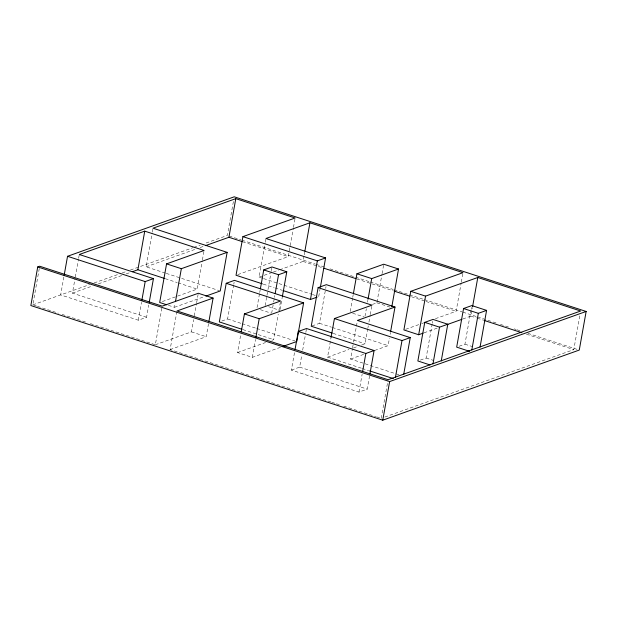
<?xml version="1.0" encoding="UTF-8"?>
<svg xmlns="http://www.w3.org/2000/svg" width="617" height="617" viewBox="0 0 617 617"><rect width="100%" height="100%" fill="white"/><g stroke="black" fill="none" stroke-linecap="round" stroke-linejoin="round"><path stroke-width="0.46" stroke-dasharray="3.08 2.31" d="M36.472 306.04L32.817 304.844L39.527 267.169M63.844 277.018L60.659 294.911L138.308 320.208L146.561 317.261L148.743 305.022M146.561 317.261L72.428 293.114L75.112 278.043M75.282 277.102L78.475 259.202M78.637 258.261L79.308 254.497M165.341 273.076L146.121 266.822L152.16 232.91M152.33 231.969L153.001 228.197M138.308 320.208L141.501 302.315M90.421 323.617L155.337 344.764L162.047 307.089M168.379 305.322L174.464 307.305L175.135 303.541M330.951 401.968L170.115 349.577L176.994 310.96M177.557 296.114L197.224 289.095L202.253 260.844M202.422 259.896L203.934 251.42M155.337 344.764L191.432 331.877L193.615 319.637M194.286 315.865L196.468 303.626M196.63 302.685L198.312 293.26M170.115 349.577L206.209 336.697L208.561 323.509M233.396 201.52L227.357 235.424L204.713 243.507M221.812 321.041L227.588 318.981L233.627 285.069M233.797 284.128L234.136 282.247M280.427 347.325L252.33 357.351L237.553 352.538L240.738 334.638M262.68 278.298L259.063 277.118L265.102 243.214M265.271 242.273L265.942 238.501M257.034 307.59L259.556 293.461M259.718 292.52L260.227 289.689M252.33 357.351L255.515 339.458M265.125 305.585L266.799 296.168M266.968 295.227L267.809 290.514M267.979 289.574L271.164 271.673M271.333 270.732L272.004 266.968M271.65 313.343L273.493 302.986M273.663 302.045L274.334 298.273M274.503 297.332L274.835 295.45M237.83 274.604L288.262 256.61L293.299 228.352M293.468 227.411L295.142 217.994M271.896 340.283L273.709 339.635L278.236 314.207M278.907 310.436L280.419 301.96M280.072 309.456L282.254 297.217M279.709 269.752L303.047 261.423L304.05 255.777M304.22 254.829L304.721 252.006M369.56 375.954L367.215 389.142L358.963 392.088L291.394 370.077L294.579 352.184M291.394 370.077L299.646 367.13L301.829 354.891M302.662 350.178L305.685 333.226M305.855 332.285L306.526 328.514M318.711 296.553L320.053 289.018M312.063 325.946L319.49 323.3L325.537 289.388M325.699 288.447L326.038 286.566M361.331 368.179L327.55 357.174L331.074 337.399M350.217 311.454L352.569 298.266M352.739 297.325L353.24 294.494M398.821 374.758L350.587 359.048L352.43 348.682M352.6 347.741L353.433 343.037M353.603 342.088L357.459 320.431M365.002 316.266L366.344 308.731M367.516 302.137L367.848 300.255M361.508 345.057L365.087 343.785L367.771 328.714M367.933 327.774L368.272 325.884M368.943 322.12L370.115 315.526M370.285 314.585L371.958 305.168M358.963 392.088L362.148 374.195M372.406 304.42L376.871 302.824L381.908 274.565M382.077 273.624L383.589 265.148M374.712 350.433L388.116 345.651L389.458 338.116M390.129 334.352L390.468 332.463M381.206 418.341L387.916 380.666M420.347 360.097L426.123 358.03L432.162 324.126M432.332 323.185L432.664 321.303M435.417 318.688L456.125 311.292L461.161 283.041M461.331 282.092L462.835 273.616M459.156 346.245L464.933 344.186L470.972 310.274M471.141 309.333L471.481 307.451M462.804 319.004L470.91 316.112L472.421 307.628M384.823 417.053L573.787 349.623L579.826 315.719M32.817 304.844L89.65 284.568M94.177 282.948L117.739 274.542M122.266 272.93L126.794 271.31M130.418 270.022L192.928 247.71M193.838 247.386L200.178 245.126M72.428 293.114L92.149 286.08M98.427 283.835L122.629 275.197M126.215 273.925L130.696 272.321M146.121 266.822L195.62 249.16M200.116 247.548L204.613 245.944M162.371 301.536L176.67 296.43M174.464 307.305L204.096 296.731M259.063 277.118L269.837 273.277M273.424 271.997L278.815 270.076M237.553 352.538L265.572 342.535M327.55 357.174L348.998 349.523M353.464 347.926L357.937 346.33M405.693 329.293L421.002 323.825M421.905 323.509L423.709 322.861M350.587 359.048L363.991 354.258M424.08 332.818L438.486 327.681M229.192 236.026L241.108 239.905M242.018 240.206L315.333 264.091M316.251 264.385L326.331 267.67M330.002 268.865L354.744 276.925M355.662 277.226L369.406 281.699M370.323 282L393.237 289.466M394.147 289.766L423.478 299.314M424.396 299.615L461.963 311.855M462.881 312.156L476.632 316.629M477.55 316.93L492.212 321.704M493.13 322.005L496.793 323.2M500.456 324.395L510.537 327.681M514.208 328.869L516.036 329.47M516.953 329.771L520.617 330.959M527.951 333.35L577.435 349.469M242.612 241.741L288.262 256.61M303.047 261.423L322.182 267.662M356.803 278.938L393.253 290.815M411.477 296.746L425.144 301.204M426.062 301.497L456.125 311.292M470.91 316.112L476.37 317.886M477.28 318.187L483.651 320.262M526.448 334.198L573.787 349.623M376.871 302.824L391.656 307.636M263.582 278.591L311.485 294.193M312.387 294.486L316.907 295.959M464.933 344.186L472.761 346.731M263.258 284.121L274.156 287.669M275.059 287.962L282.324 290.329M352.662 313.243L363.961 316.922M166.258 273.377L219.336 290.669M268.603 306.718L279.902 310.397M319.49 323.3L331.391 327.172M332.301 327.473L388.116 345.651M426.123 358.03L433.08 360.297M165.263 278.683L177.133 282.555M178.043 282.848L197.224 289.095M260.351 309.665L270.778 313.058M333.141 333.381L365.087 343.785M227.588 318.981L241.239 323.424M242.149 323.717L255.793 328.167M256.703 328.46L294.918 340.916M242.897 329.601L273.709 339.635M362.248 368.48L368.634 370.562M191.432 331.877L206.209 336.697M299.646 367.13L367.215 389.142M37.39 306.34L58.414 313.189M62.07 314.377L86.758 322.421M331.861 402.269L335.517 403.456M336.435 403.757L340.083 404.945M343.738 406.14L375.722 416.56M376.64 416.853L380.296 418.048"/><path stroke-width="0.93" d="M208.901 321.627L213.089 298.08L198.312 293.26L162.217 306.14L39.696 266.228L37.73 266.93L30.85 305.546L382.764 420.192L579.27 350.07L586.15 311.454L234.236 196.808L67.538 256.294L64.183 275.136M132.493 271.681L137.869 269.76L144.748 231.144L204.096 250.479L166.567 263.875L159.687 302.492L166.644 304.759M141.833 300.425L145.188 281.591L153.44 278.645L149.245 302.191M175.475 301.651L181.344 268.688L227.133 252.353L220.254 290.969L205.893 296.091M205.515 245.628L228.915 237.275L235.794 198.659L295.142 217.994L242.913 236.635L236.033 275.251L262.356 283.828M283.149 346.353L296.738 341.502L303.618 302.885L234.468 280.357L226.215 283.303L219.336 321.92L241.987 329.301M241.239 331.815L244.425 313.922L280.588 301.019L226.215 283.303M260.389 288.748L263.752 269.914L272.004 266.968L286.782 271.781L282.424 296.268M255.854 337.576L259.209 318.734L303.618 302.885M275.174 293.569L278.529 274.727L286.782 271.781M304.891 251.065L309.927 222.806L463.005 272.675L410.775 291.317L403.896 329.933L418.673 334.746L423.177 333.141M295.08 349.353L298.273 331.46L306.526 328.514L374.095 350.525L369.899 374.072M283.234 290.622L310.459 299.492L317.339 260.875L325.591 257.937L320.393 287.129M390.63 331.522L394.996 307.035L326.37 284.676L318.117 287.622L311.238 326.239L332.231 333.08M331.074 337.399L334.429 318.557L371.958 305.168L318.117 287.622M353.41 293.553L356.927 273.778L383.751 264.207L398.536 269.02L391.826 306.695M368.017 299.314L371.712 278.591L398.536 269.02M362.649 371.365L365.835 353.472L374.095 350.525M382.764 420.192L389.643 381.576L586.15 311.454M395.451 377.303L401.999 340.569L410.251 337.622L403.703 374.357M418.673 334.746L425.553 296.129L477.789 277.488L580.666 311.007L388.085 379.725L176.994 310.96L213.089 298.08M441.24 360.96L447.78 324.233L433.003 319.413L424.751 322.359L417.871 360.976L430.041 364.94M432.987 363.907L439.528 327.172L447.78 324.233M480.049 347.116L486.589 310.382L471.812 305.569L463.56 308.515L456.68 347.132L469.722 351.374M472.583 306.688L477.789 277.488M471.797 350.063L478.337 313.328L486.589 310.382M144.748 231.144L79.308 254.497L153.44 278.645M235.794 198.659L153.001 228.197L227.133 252.353M309.927 222.806L265.942 238.501L325.591 257.937M310.459 299.492L317.061 297.139M394.996 307.035L357.459 320.431L410.251 337.622M447.495 324.465L461.902 319.321M242.913 236.635L317.339 260.875M356.927 273.778L371.712 278.591M410.775 291.317L425.553 296.129M463.56 308.515L478.337 313.328M228.915 237.275L242.612 241.741M324.002 268.248L355.893 278.645M394.163 291.108L409.657 296.152M484.561 320.555L521.889 332.717M263.752 269.914L278.529 274.727M424.751 322.359L439.528 327.172M166.567 263.875L181.344 268.688M334.429 318.557L401.999 340.569M137.869 269.76L164.346 278.39M67.538 256.294L145.188 281.591M244.425 313.922L259.209 318.734M298.273 331.46L365.835 353.472M369.552 370.856L393.291 378.591M37.73 266.93L389.643 381.576"/></g></svg>
